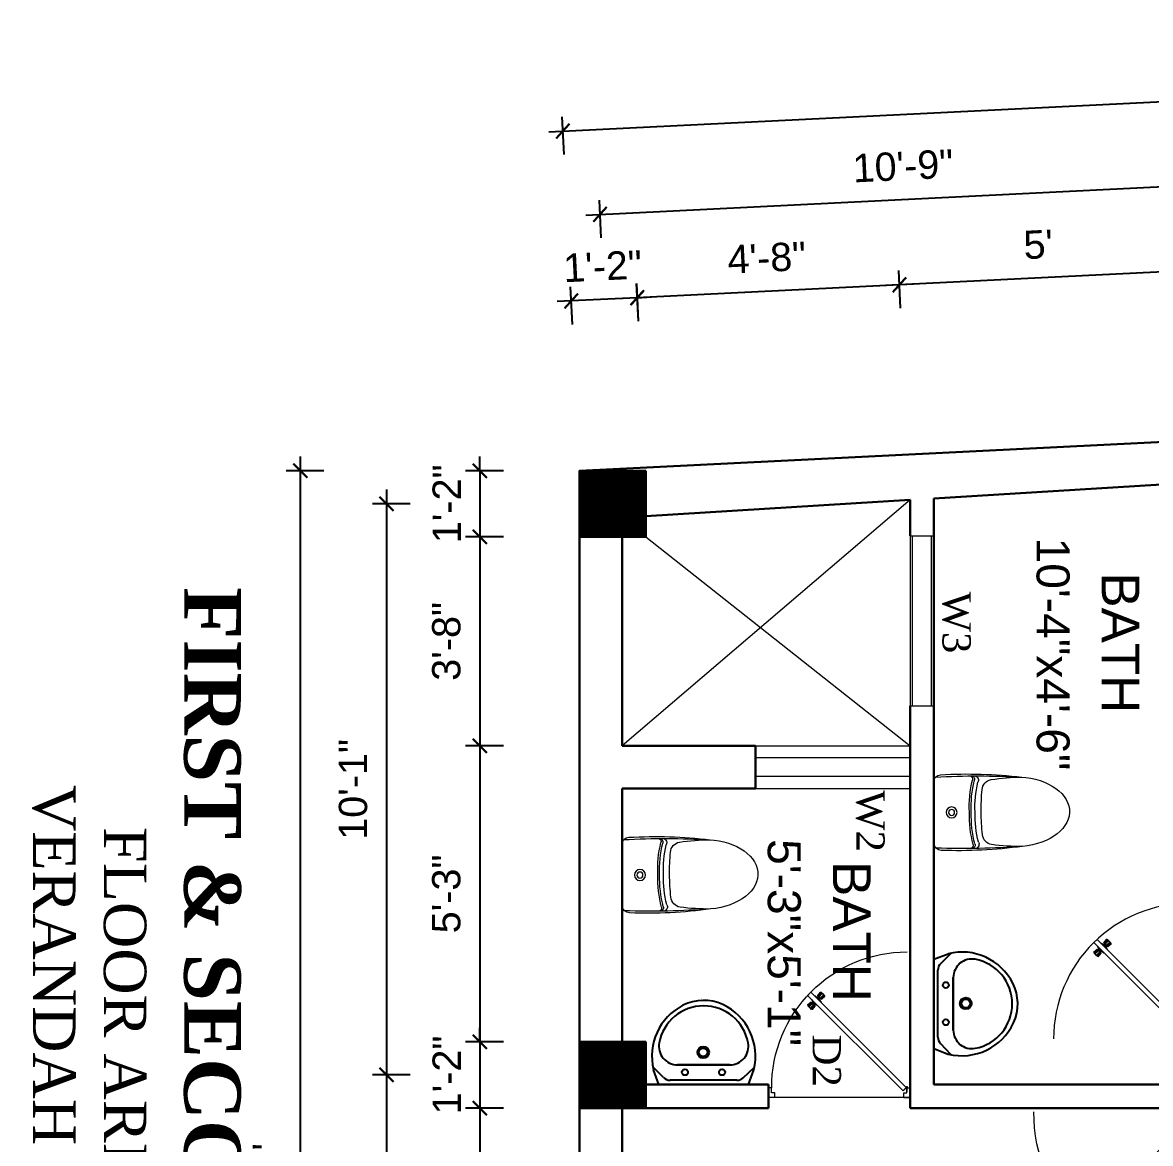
# Model space of a CAD drawing. Header units: inches. Extents: x -4737 to 13205, y 2479 to 13285.
# Drawn here: x -2232.7 to -1993.8, y 11450.1 to 11687.4 of the extents above; entities that cross this region are included whole.
import ezdxf

# ---------------------------------------------------------------- set-up
doc = ezdxf.new("R2010")
doc.units = ezdxf.units.IN
doc.header["$MEASUREMENT"] = 0
for name, color, linetype, lineweight in [('A-FURN', 9, 'Continuous', 5), ('hatch-.09', 8, 'Continuous', 9), ('Label', 7, 'Continuous', 13), ('ns_DIMS', 1, 'Continuous', 0), ('ns_TEXT', 7, 'Continuous', 13), ('PUERTAS', 7, 'Continuous', 9), ('Text', 7, 'Continuous', 13), ('WALL', 12, 'Continuous', 30), ('wall2', 1, 'Continuous', 15), ('windoow', 4, 'Continuous', 5)]:
    doc.layers.add(name, color=color, linetype=linetype, lineweight=lineweight)
doc.layers.add('furniture', color=253, linetype='Continuous')
doc.styles.add('arial 1000', font='arial.ttf')
doc.styles.add('dim', font='arial.ttf', dxfattribs={"height": 7})
doc.styles.get("Standard").update_dxf_attribs({"font": 'arial.ttf'})
doc.dimstyles.new("1-8'", dxfattribs={"dimtxt": 6, "dimasz": 3, "dimexe": 3, "dimexo": 6, "dimgap": 4, "dimtad": 1, "dimdec": 0, "dimzin": 0, "dimdsep": 46, "dimlunit": 4, "dimtxsty": 'arial 1000', "dimblk": 'ARCHTICK', "dimcen": 8, "dimdle": 3, "dimclrt": 7, "dimazin": 0, "dimtfac": 1, "dimtdec": 0, "dimtix": 1, "dimtmove": 2, "dimatfit": 3, "dimfxl": 5, "dimfxlon": 1, "dimarcsym": 0})

# ---------------------------------------------------------------- blocks, each defined once
blk = doc.blocks.new('2ft6in')
at = {"layer": 'PUERTAS', "color": 2}
for p, q in [((0.84, 2.1), (21.02, 22.28)), ((21.71, 21.6), (1.47, 1.37)), ((18.33, 21.76), (18.31, 21.77)), ((21.71, 21.6), (21.02, 22.28)), ((21.18, 18.9), (21.2, 18.89)), ((0, 2), (0, 0)), ((0.6, 2), (0, 2)), ((1.33, 0), (0, 0)), ((0.6, 1.26), (0.6, 2.04)), ((0.67, 1.26), (0.6, 1.26)), ((0.67, 1.26), (0.67, 2.01)), ((0.67, 1), (0.67, 1.26)), ((1.33, 1), (0.67, 1)), ((1.31, 1.53), (0.79, 2.06)), ((1.36, 1.58), (0.81, 2.12)), ((1.36, 1.58), (1.31, 1.53)), ((1.47, 1.37), (1.31, 1.53)), ((1.33, 0), (1.33, 1)), ((28.67, 0), (28.67, 1)), ((28.67, 1), (29.33, 1)), ((28.67, 0), (30, 0)), ((29.33, 1), (29.33, 2)), ((29.33, 2), (30, 2)), ((30, 0), (30, 2))]:
    blk.add_line(p, q, dxfattribs=at)
at = {"layer": 'PUERTAS', "color": 1}
for p, q in [((18.06, 21.44), (18.48, 21.86)), ((18.08, 21.51), (18.45, 21.88)), ((18.11, 21.49), (18.08, 21.51)), ((18.82, 22.25), (18.45, 21.88)), ((18.9, 22.28), (18.48, 21.86)), ((18.84, 22.23), (18.82, 22.25)), ((19.54, 21.59), (18.99, 22.27)), ((19.54, 21.5), (19.18, 21.15)), ((18.74, 20.79), (18.06, 21.34)), ((18.83, 20.8), (19.18, 21.15)), ((18.84, 20.21), (19.1, 20.6)), ((18.85, 20.11), (18.84, 20.12)), ((18.92, 20.89), (18.93, 20.88)), ((19.02, 20.88), (19.24, 21.1)), ((19.12, 20.8), (19.03, 20.89)), ((19.1, 20.7), (19.11, 20.69)), ((19.1, 20.6), (19.1, 20.6)), ((19.11, 20.79), (19.33, 21.01)), ((19.45, 21.31), (19.24, 21.1)), ((19.55, 21.22), (19.33, 21.01)), ((19.45, 21.41), (19.45, 21.41)), ((19.54, 21.22), (19.45, 21.31)), ((19.53, 19.43), (19.54, 19.42)), ((19.64, 21.23), (19.64, 21.23)), ((19.64, 19.42), (20.02, 19.67)), ((19.74, 21.24), (19.73, 21.23)), ((20.12, 21.49), (19.74, 21.24)), ((20.02, 19.67), (20.03, 19.68)), ((20.12, 19.68), (20.12, 19.68)), ((20.21, 19.69), (20.43, 19.9)), ((20.22, 21.48), (20.22, 21.49)), ((20.22, 19.41), (20.57, 19.76)), ((20.22, 19.69), (20.31, 19.6)), ((20.22, 19.32), (20.76, 18.64)), ((20.31, 19.6), (20.52, 19.81)), ((20.31, 19.5), (20.31, 19.5)), ((20.65, 20.12), (20.43, 19.9)), ((20.74, 20.03), (20.52, 19.81)), ((20.93, 20.11), (20.57, 19.76)), ((20.64, 20.11), (20.73, 20.02)), ((20.66, 20.31), (20.65, 20.31)), ((20.65, 20.21), (20.65, 20.22)), ((20.91, 20.7), (20.66, 20.31)), ((20.84, 20.02), (20.83, 20.03)), ((20.91, 20.8), (20.91, 20.79)), ((21.02, 20.12), (21.7, 19.57)), ((21.7, 19.47), (21.28, 19.05)), ((21.67, 19.4), (21.31, 19.03)), ((21.65, 19.42), (21.67, 19.4)), ((20.86, 18.63), (21.28, 19.05)), ((20.91, 18.68), (20.94, 18.66)), ((20.94, 18.66), (21.31, 19.03))]:
    blk.add_line(p, q, dxfattribs=at)
at = {"layer": 'PUERTAS', "color": 8}
for p, q in [((18.95, 20.92), (18.2, 21.58)), ((18.44, 21.9), (18.31, 21.77)), ((19.07, 21.03), (18.34, 21.72)), ((18.44, 21.9), (18.56, 22.02)), ((18.58, 22.01), (18.56, 22.02)), ((19.3, 21.26), (18.61, 22)), ((19.42, 21.38), (18.75, 22.14)), ((19.51, 21.48), (18.88, 22.26)), ((19.55, 21.53), (18.93, 22.3)), ((18.81, 20.78), (18.04, 21.4)), ((18.86, 20.83), (18.08, 21.46)), ((18.91, 20.27), (19.19, 20.69)), ((19.13, 20.8), (19.03, 20.9)), ((19.15, 20.82), (19.05, 20.92)), ((19.09, 20.44), (19.25, 20.76)), ((19.19, 20.87), (19.1, 20.96)), ((19.25, 20.93), (19.16, 21.02)), ((19.28, 20.63), (19.32, 20.83)), ((19.4, 21.08), (19.31, 21.17)), ((19.47, 21.15), (19.38, 21.24)), ((19.43, 20.78), (19.4, 20.9)), ((19.51, 21.19), (19.42, 21.28)), ((19.55, 20.91), (19.43, 20.94)), ((19.53, 21.21), (19.44, 21.3)), ((19.7, 21.06), (19.51, 21.01)), ((19.89, 21.24), (19.58, 21.08)), ((20.07, 21.42), (19.64, 21.15)), ((19.69, 19.49), (20.12, 19.76)), ((19.87, 19.67), (20.18, 19.83)), ((20.06, 19.85), (20.25, 19.9)), ((20.21, 20), (20.33, 19.97)), ((20.21, 19.38), (20.83, 18.61)), ((20.23, 19.7), (20.32, 19.61)), ((20.25, 19.72), (20.34, 19.63)), ((20.25, 19.43), (20.88, 18.65)), ((20.29, 19.76), (20.38, 19.67)), ((20.33, 20.13), (20.36, 20.01)), ((20.34, 19.53), (21, 18.77)), ((20.36, 19.83), (20.45, 19.74)), ((20.48, 20.28), (20.44, 20.08)), ((20.46, 19.64), (21.14, 18.91)), ((20.5, 19.98), (20.6, 19.89)), ((20.67, 20.47), (20.51, 20.15)), ((20.85, 20.64), (20.57, 20.22)), ((20.57, 20.04), (20.66, 19.95)), ((20.61, 20.09), (20.7, 19.99)), ((20.63, 20.11), (20.72, 20.01)), ((20.69, 19.87), (21.42, 19.19)), ((20.81, 19.99), (21.56, 19.33)), ((20.9, 20.08), (21.68, 19.45)), ((20.95, 20.13), (21.72, 19.51)), ((21.32, 19.01), (21.44, 19.14)), ((21.43, 19.15), (21.44, 19.14)), ((21.32, 19.01), (21.2, 18.89)), ((0, 0), (30, 0))]:
    blk.add_line(p, q, dxfattribs=at)
at = {"layer": 'PUERTAS', "color": 2}
for radius in [0.129, 0.0627]:
    blk.add_circle((0.68, 2.14), radius, dxfattribs=at)
at = {"layer": 'PUERTAS', "color": 8}
blk.add_arc((0.68, 2.14), 28.65, 359.7285, 90.0333, dxfattribs=at)
at = {"layer": 'PUERTAS', "color": 1}
for centre, start, end in [((18.94, 22.23), 38.9236, 135), ((19.49, 21.55), 315, 38.9236), ((20.17, 21.44), 45, 135), ((18.78, 20.84), 231.0764, 315), ((18.89, 20.16), 135, 225), ((18.97, 20.93), 225, 315), ((19.16, 20.74), 135, 219.7428), ((19.06, 20.65), 315, 39.7428), ((19.4, 21.36), 315, 45), ((19.59, 19.47), 225, 315), ((19.6, 21.18), 50.2572, 135), ((19.68, 21.28), 230.2572, 315), ((20.07, 19.63), 50.2572, 135), ((20.16, 19.73), 230.2572, 315), ((20.27, 19.36), 135, 218.9236), ((20.35, 19.55), 135, 225), ((20.7, 20.26), 135, 219.7428), ((20.6, 20.17), 315, 39.7428), ((20.78, 19.98), 45, 135), ((20.87, 20.75), 315, 45), ((20.98, 20.07), 51.0764, 135), ((21.65, 19.52), 315, 51.0764), ((20.82, 18.68), 218.9236, 315)]:
    blk.add_arc(centre, 0.0667, start, end, dxfattribs=at)
blk = doc.blocks.new('*U33')
at = {"color": 3, "xscale": -1}
blk.add_blockref('2ft6in', (42, 0), dxfattribs=at)
blk = doc.blocks.new('3ft')
at = {"layer": 'PUERTAS', "color": 2}
for p, q in [((1.01, 2.52), (25.23, 26.74)), ((26.05, 25.92), (25.23, 26.74)), ((26.05, 25.92), (1.77, 1.64)), ((21.99, 26.11), (21.98, 26.13)), ((25.42, 22.68), (25.43, 22.67)), ((0, 2.4), (0, 0)), ((0.72, 2.4), (0, 2.4)), ((0.72, 1.52), (0.72, 2.44)), ((0.8, 1.52), (0.8, 2.41)), ((1.57, 1.84), (0.94, 2.47)), ((1.63, 1.89), (0.97, 2.55)), ((35.2, 1.2), (35.2, 2.4)), ((35.2, 2.4), (36, 2.4)), ((36, 0), (36, 2.4)), ((1.6, 0), (0, 0)), ((0.8, 1.52), (0.72, 1.52)), ((0.8, 1.2), (0.8, 1.52)), ((1.6, 1.2), (0.8, 1.2)), ((1.63, 1.89), (1.57, 1.84)), ((1.77, 1.64), (1.57, 1.84)), ((1.6, 0), (1.6, 1.2)), ((34.4, 0), (34.4, 1.2)), ((34.4, 1.2), (35.2, 1.2)), ((34.4, 0), (36, 0))]:
    blk.add_line(p, q, dxfattribs=at)
at = {"layer": 'PUERTAS', "color": 8}
for p, q in [((22.13, 26.28), (22.27, 26.42)), ((22.29, 26.41), (22.27, 26.42)), ((23.16, 25.52), (22.34, 26.39)), ((23.3, 25.66), (22.5, 26.56)), ((23.41, 25.77), (22.65, 26.71)), ((23.46, 25.83), (22.72, 26.75)), ((22.57, 24.94), (21.65, 25.68)), ((22.63, 24.99), (21.69, 25.75)), ((22.74, 25.1), (21.84, 25.9)), ((22.13, 26.28), (21.98, 26.13)), ((22.88, 25.24), (22.01, 26.06)), ((22.69, 24.32), (23.02, 24.83)), ((22.95, 24.96), (22.84, 25.07)), ((22.98, 24.99), (22.86, 25.1)), ((23.03, 25.04), (22.91, 25.15)), ((22.91, 24.53), (23.1, 24.91)), ((23.11, 25.12), (22.99, 25.23)), ((23.13, 24.76), (23.18, 24.99)), ((23.28, 25.3), (23.17, 25.41)), ((23.36, 25.37), (23.25, 25.49)), ((23.31, 24.94), (23.28, 25.08)), ((23.41, 25.43), (23.3, 25.54)), ((23.46, 25.09), (23.32, 25.13)), ((23.44, 25.45), (23.33, 25.56)), ((23.64, 25.27), (23.41, 25.22)), ((23.87, 25.49), (23.49, 25.3)), ((24.08, 25.71), (23.57, 25.38)), ((24.25, 24), (24.39, 23.97)), ((24.4, 24.15), (24.43, 24.01)), ((24.58, 24.33), (24.52, 24.1)), ((24.6, 23.97), (24.72, 23.86)), ((24.8, 24.56), (24.61, 24.18)), ((25.02, 24.77), (24.68, 24.26)), ((24.68, 24.05), (24.79, 23.94)), ((24.73, 24.1), (24.85, 23.99)), ((24.76, 24.13), (24.87, 24.02)), ((24.97, 23.99), (25.87, 23.2)), ((25.08, 24.1), (26.02, 23.34)), ((25.14, 24.15), (26.06, 23.41)), ((23.63, 23.38), (24.14, 23.72)), ((23.84, 23.6), (24.22, 23.79)), ((24.07, 23.82), (24.3, 23.88)), ((24.25, 23.26), (24.99, 22.34)), ((24.27, 23.64), (24.38, 23.53)), ((24.3, 23.67), (24.41, 23.56)), ((24.3, 23.32), (25.06, 22.38)), ((24.35, 23.72), (24.46, 23.61)), ((24.41, 23.43), (25.2, 22.53)), ((24.43, 23.8), (24.54, 23.69)), ((24.55, 23.57), (25.37, 22.7)), ((24.83, 23.85), (25.7, 23.03)), ((25.58, 22.82), (25.43, 22.67)), ((25.58, 22.82), (25.73, 22.97)), ((25.72, 22.98), (25.73, 22.97)), ((0, 0), (36, 0))]:
    blk.add_line(p, q, dxfattribs=at)
at = {"layer": 'PUERTAS', "color": 1}
for p, q in [((22.58, 26.7), (22.14, 26.26)), ((22.67, 26.73), (22.17, 26.23)), ((22.61, 26.67), (22.58, 26.7)), ((23.45, 25.91), (22.79, 26.73)), ((21.67, 25.73), (22.17, 26.23)), ((22.49, 24.95), (21.67, 25.61)), ((21.7, 25.82), (22.14, 26.26)), ((21.73, 25.79), (21.7, 25.82)), ((22.6, 24.96), (23.02, 25.38)), ((22.61, 24.25), (22.92, 24.72)), ((22.62, 24.13), (22.61, 24.14)), ((22.7, 25.07), (22.71, 25.06)), ((22.82, 25.06), (23.08, 25.32)), ((22.94, 24.95), (22.83, 25.07)), ((22.92, 24.72), (22.92, 24.72)), ((22.93, 24.94), (23.19, 25.21)), ((22.93, 24.84), (22.93, 24.83)), ((23.44, 25.81), (23.02, 25.38)), ((23.34, 25.58), (23.08, 25.32)), ((23.46, 25.47), (23.19, 25.21)), ((23.33, 25.7), (23.34, 25.69)), ((23.45, 25.46), (23.33, 25.57)), ((23.57, 25.47), (23.57, 25.47)), ((24.15, 25.79), (23.68, 25.48)), ((23.68, 25.48), (23.68, 25.48)), ((24.27, 25.78), (24.26, 25.79)), ((24.78, 24.15), (24.51, 23.89)), ((24.89, 24.03), (24.63, 23.77)), ((25.11, 24.14), (24.69, 23.71)), ((24.77, 24.14), (24.88, 24.03)), ((24.79, 24.38), (24.78, 24.37)), ((24.78, 24.26), (24.78, 24.26)), ((25.1, 24.84), (24.79, 24.38)), ((25, 24.03), (25, 24.03)), ((25.09, 24.96), (25.1, 24.95)), ((25.22, 24.14), (26.03, 23.48)), ((23.44, 23.31), (23.45, 23.3)), ((23.56, 23.3), (24.03, 23.61)), ((24.03, 23.61), (24.03, 23.62)), ((24.14, 23.62), (24.14, 23.62)), ((24.25, 23.62), (24.51, 23.89)), ((24.26, 23.29), (24.69, 23.71)), ((24.26, 23.63), (24.37, 23.52)), ((24.26, 23.18), (24.92, 22.37)), ((24.37, 23.52), (24.63, 23.77)), ((24.37, 23.4), (24.37, 23.4)), ((25.04, 22.36), (25.54, 22.86)), ((25.1, 22.42), (25.13, 22.39)), ((25.13, 22.39), (25.57, 22.83)), ((26.04, 23.37), (25.54, 22.86)), ((26.01, 23.27), (25.57, 22.83)), ((25.98, 23.3), (26.01, 23.27))]:
    blk.add_line(p, q, dxfattribs=at)
at = {"layer": 'PUERTAS', "color": 2}
for radius in [0.155, 0.0752]:
    blk.add_circle((0.82, 2.56), radius, dxfattribs=at)
at = {"layer": 'PUERTAS', "color": 8}
blk.add_arc((0.82, 2.56), 34.38, 359.7285, 90.0333, dxfattribs=at)
at = {"layer": 'PUERTAS', "color": 1}
for centre, start, end in [((22.73, 26.68), 38.9236, 135), ((22.54, 25.01), 231.0764, 315), ((22.67, 24.2), 135, 225), ((22.77, 25.12), 225, 315), ((22.99, 24.89), 135, 219.7428), ((22.87, 24.78), 315, 39.7428), ((23.28, 25.63), 315, 45), ((23.39, 25.86), 315, 38.9236), ((23.51, 25.41), 50.2572, 135), ((23.62, 25.53), 230.2572, 315), ((24.2, 25.73), 45, 135), ((24.84, 24.31), 135, 219.7428), ((24.72, 24.21), 315, 39.7428), ((24.94, 23.98), 45, 135), ((25.04, 24.89), 315, 45), ((25.17, 24.08), 51.0764, 135), ((23.51, 23.36), 225, 315), ((24.09, 23.56), 50.2572, 135), ((24.2, 23.68), 230.2572, 315), ((24.32, 23.23), 135, 218.9236), ((24.42, 23.46), 135, 225), ((24.98, 22.42), 218.9236, 315), ((25.98, 23.42), 315, 51.0764)]:
    blk.add_arc(centre, 0.08, start, end, dxfattribs=at)
blk = doc.blocks.new('*U36')
at = {"color": 3}
blk.add_blockref('3ft', (0, 0), dxfattribs=at)
blk = doc.blocks.new('A$C2BC6131C')
at = {"layer": 'A-FURN', "color": 8}
for p in [(0, 163.5), (0, -163.5)]:
    blk.add_line(p, (0, 0), dxfattribs=at)
for radius in [29.6, 16.1]:
    blk.add_circle((95.9, 0), radius, dxfattribs=at)
for centre, radius, start, end in [((40, 163.5), 40, 92.59988, 180), ((197, -4116.4), 4311.6, 86.30057, 92.47118), ((155.1, -2371.3), 2577.4, 82.86641, 92.59988), ((201.9, 176.4), 18.8, 342.35932, 95.93155), ((192.7, 178.4), 18.2, 343.38126, 66.47238), ((217.8, 172), 24.1, 332.20328, 71.94045), ((468.5, -913.5), 1099.7, 89.65189, 98.29697), ((793.4, 23.7), 602, 165.61847, 182.25332), ((793.4, 23.7), 592, 165.61847, 182.25332), ((773.9, 23.7), 552, 165.61847, 182.45753), ((320.7, 115.7), 60, 100.47011, 174.60795), ((1633.1, -8.2), 1378.2, 174.60795, 179.65911), ((1633.1, 8.2), 1378.2, 180.34089, 185.39205), ((793.4, -23.7), 602, 177.74668, 194.38153), ((793.4, -23.7), 592, 177.74668, 194.38153), ((773.9, -23.7), 552, 177.54247, 194.38153), ((320.7, -115.7), 60, 185.39205, 259.52989), ((40, -163.5), 40, 180, 267.40012), ((201.9, -176.4), 18.8, 264.06845, 17.64068), ((192.7, -178.4), 18.2, 293.52762, 16.61874), ((217.8, -172), 24.1, 288.05955, 27.79672), ((468.5, 913.5), 1099.7, 261.70303, 270.34811), ((197, 4116.4), 4311.6, 267.52882, 273.69943), ((155.1, 2371.3), 2577.4, 267.40012, 277.13359)]:
    blk.add_arc(centre, radius, start, end, dxfattribs=at)
blk.add_ellipse((440.7, 0), major_axis=(-289.3, 0), ratio=0.648116, start_param=1.570796, end_param=4.592942, dxfattribs=at)
blk = doc.blocks.new('A$C2C8E2855')
at = {"color": 3}
for p, q in [((49.5, -117.7), (20, -196.2)), ((530.2, -117.7), (49.5, -117.7)), ((52.4, -117.7), (529.2, -117.7)), ((530.2, -117.7), (559.7, -196.2)), ((76.7, -153.7), (18.7, -208.2)), ((110.9, -140.2), (470.9, -140.2)), ((506.5, -155.1), (563.4, -212.8)), ((149.1, -222.9), (431, -222.9)), ((431, -222.9), (149.1, -222.9))]:
    blk.add_line(p, q, dxfattribs=at)
for centre, radius in [((190.8, -182.7), 16.3), ((390.8, -182.7), 16.3), ((292.2, -290.1), 31.6), ((292.2, -290.1), 23)]:
    blk.add_circle(centre, radius, dxfattribs=at)
for centre, radius, start, end in [((110.9, -190.2), 50, 90, 133.18096), ((470.9, -190.2), 50, 44.56072, 90), ((318.3, -269.6), 307.1, 166.17513, 244.72963), ((149.1, -322.9), 100, 90, 190.56023), ((261.4, -269.6), 307.1, 297.06391, 13.82487), ((431, -322.9), 100, 349.43977, 90), ((290.1, -296.6), 243.4, 190.56023, 349.43977), ((289.7, -319.1), 250.2, 245.80711, 296.46282), ((318.3, -269.6), 307.1, 266.58899, 266.59358)]:
    blk.add_arc(centre, radius, start, end, dxfattribs=at)
at = {"color": 3, "width": 0.8, "flags": 9}
for tag in ['XSIZE', 'YSIZE']:
    blk.add_attdef(tag, (289.9, -117.7), '', height=0.5, dxfattribs=at)
blk = doc.blocks.new('*U32')
at = {"color": 3}
blk.add_blockref('2ft6in', (0, 0), dxfattribs=at)
blk = doc.blocks.new('_ArchTick')
at = {"color": 0, "const_width": 0.15}
blk.add_lwpolyline([(-0.5, -0.5), (0.5, 0.5)], dxfattribs=at)
blk = doc.blocks.new('*D916')
at = {"layer": 'Defpoints', "color": 0, "transparency": 16777216}
for p in [(-2114.67, 11592.54), (-2135.81, 11578.54), (-2114.67, 11578.54)]:
    blk.add_point(p, dxfattribs=at)
at = {"layer": 'ns_DIMS', "color": 0, "lineweight": -2, "transparency": 16777216}
for p, q in [((-2135.81, 11592.54), (-2135.81, 11595.54)), ((-2130.81, 11592.54), (-2138.81, 11592.54)), ((-2135.81, 11592.54), (-2135.81, 11578.54)), ((-2130.81, 11578.54), (-2138.81, 11578.54)), ((-2135.81, 11578.54), (-2135.81, 11575.54))]:
    blk.add_line(p, q, dxfattribs=at)
at = {"layer": 'ns_DIMS', "color": 0, "lineweight": -2, "transparency": 16777216, "xscale": 3, "yscale": 3, "zscale": 3}
for p, rotation in [((-2135.81, 11592.54), 270), ((-2135.81, 11578.54), 90)]:
    blk.add_blockref('_ArchTick', p, dxfattribs=dict(at, rotation=rotation))
at = {"layer": 'ns_DIMS', "color": 7, "transparency": 16777216, "insert": (-2142.83, 11585.54), "char_height": 6, "attachment_point": 5, "rotation": 90, "style": 'arial 1000'}
blk.add_mtext('1\'-2"', dxfattribs=at)
blk = doc.blocks.new('*D917')
at = {"layer": 'Defpoints', "color": 0, "transparency": 16777216}
for p in [(-2114.67, 11578.54), (-2135.81, 11534.3), (-2114.67, 11534.3)]:
    blk.add_point(p, dxfattribs=at)
at = {"layer": 'ns_DIMS', "color": 0, "lineweight": -2, "transparency": 16777216}
for p, q in [((-2135.81, 11581.54), (-2135.81, 11531.3)), ((-2130.81, 11578.54), (-2138.81, 11578.54)), ((-2130.81, 11534.3), (-2138.81, 11534.3))]:
    blk.add_line(p, q, dxfattribs=at)
at = {"layer": 'ns_DIMS', "color": 0, "lineweight": -2, "transparency": 16777216, "xscale": 3, "yscale": 3, "zscale": 3}
for p, rotation in [((-2135.81, 11578.54), 90), ((-2135.81, 11534.3), 270)]:
    blk.add_blockref('_ArchTick', p, dxfattribs=dict(at, rotation=rotation))
at = {"layer": 'ns_DIMS', "color": 7, "transparency": 16777216, "insert": (-2142.88, 11556.42), "char_height": 6, "attachment_point": 5, "rotation": 90, "style": 'arial 1000'}
blk.add_mtext('3\'-8"', dxfattribs=at)
blk = doc.blocks.new('*D918')
at = {"layer": 'Defpoints', "color": 0, "transparency": 16777216}
for p in [(-2114.67, 11534.3), (-2135.81, 11471.63), (-2114.67, 11471.63)]:
    blk.add_point(p, dxfattribs=at)
at = {"layer": 'ns_DIMS', "color": 0, "lineweight": -2, "transparency": 16777216}
for p, q in [((-2135.81, 11537.3), (-2135.81, 11468.63)), ((-2130.81, 11534.3), (-2138.81, 11534.3)), ((-2130.81, 11471.63), (-2138.81, 11471.63))]:
    blk.add_line(p, q, dxfattribs=at)
at = {"layer": 'ns_DIMS', "color": 0, "lineweight": -2, "transparency": 16777216, "xscale": 3, "yscale": 3, "zscale": 3}
for p, rotation in [((-2135.81, 11534.3), 90), ((-2135.81, 11471.63), 270)]:
    blk.add_blockref('_ArchTick', p, dxfattribs=dict(at, rotation=rotation))
at = {"layer": 'ns_DIMS', "color": 7, "transparency": 16777216, "insert": (-2142.88, 11502.96), "char_height": 6, "attachment_point": 5, "rotation": 90, "style": 'arial 1000'}
blk.add_mtext('5\'-3"', dxfattribs=at)
blk = doc.blocks.new('*D919')
at = {"layer": 'Defpoints', "color": 0, "transparency": 16777216}
for p in [(-2114.67, 11471.63), (-2135.81, 11457.63), (-2114.67, 11457.63)]:
    blk.add_point(p, dxfattribs=at)
at = {"layer": 'ns_DIMS', "color": 0, "lineweight": -2, "transparency": 16777216}
for p, q in [((-2135.81, 11471.63), (-2135.81, 11474.63)), ((-2130.81, 11471.63), (-2138.81, 11471.63)), ((-2135.81, 11471.63), (-2135.81, 11457.63)), ((-2130.81, 11457.63), (-2138.81, 11457.63)), ((-2135.81, 11457.63), (-2135.81, 11454.63))]:
    blk.add_line(p, q, dxfattribs=at)
at = {"layer": 'ns_DIMS', "color": 0, "lineweight": -2, "transparency": 16777216, "xscale": 3, "yscale": 3, "zscale": 3}
for p, rotation in [((-2135.81, 11471.63), 270), ((-2135.81, 11457.63), 90)]:
    blk.add_blockref('_ArchTick', p, dxfattribs=dict(at, rotation=rotation))
at = {"layer": 'ns_DIMS', "color": 7, "transparency": 16777216, "insert": (-2142.83, 11464.63), "char_height": 6, "attachment_point": 5, "rotation": 90, "style": 'arial 1000'}
blk.add_mtext('1\'-2"', dxfattribs=at)
blk = doc.blocks.new('*D920')
at = {"layer": 'Defpoints', "color": 0, "transparency": 16777216}
for p in [(-2114.67, 11457.63), (-2135.81, 11295.77), (-2114.67, 11295.77)]:
    blk.add_point(p, dxfattribs=at)
at = {"layer": 'ns_DIMS', "color": 0, "lineweight": -2, "transparency": 16777216}
for p, q in [((-2135.81, 11460.63), (-2135.81, 11292.77)), ((-2130.81, 11457.63), (-2138.81, 11457.63)), ((-2130.81, 11295.77), (-2138.81, 11295.77))]:
    blk.add_line(p, q, dxfattribs=at)
at = {"layer": 'ns_DIMS', "color": 0, "lineweight": -2, "transparency": 16777216, "xscale": 3, "yscale": 3, "zscale": 3}
for p, rotation in [((-2135.81, 11457.63), 90), ((-2135.81, 11295.77), 270)]:
    blk.add_blockref('_ArchTick', p, dxfattribs=dict(at, rotation=rotation))
at = {"layer": 'ns_DIMS', "color": 7, "transparency": 16777216, "insert": (-2142.88, 11376.7), "char_height": 6, "attachment_point": 5, "rotation": 90, "style": 'arial 1000'}
blk.add_mtext('13\'-6"', dxfattribs=at)
blk = doc.blocks.new('*D922')
at = {"layer": 'Defpoints', "color": 0, "transparency": 16777216}
for p in [(-2114.67, 11585.54), (-2155.57, 11464.63), (-2114.67, 11464.63)]:
    blk.add_point(p, dxfattribs=at)
at = {"layer": 'ns_DIMS', "color": 0, "lineweight": -2, "transparency": 16777216}
for p, q in [((-2155.57, 11588.54), (-2155.57, 11461.63)), ((-2150.57, 11585.54), (-2158.57, 11585.54)), ((-2150.57, 11464.63), (-2158.57, 11464.63))]:
    blk.add_line(p, q, dxfattribs=at)
at = {"layer": 'ns_DIMS', "color": 0, "lineweight": -2, "transparency": 16777216, "xscale": 3, "yscale": 3, "zscale": 3}
for p, rotation in [((-2155.57, 11585.54), 90), ((-2155.57, 11464.63), 270)]:
    blk.add_blockref('_ArchTick', p, dxfattribs=dict(at, rotation=rotation))
at = {"layer": 'ns_DIMS', "color": 7, "transparency": 16777216, "insert": (-2162.63, 11525.08), "char_height": 6, "attachment_point": 5, "rotation": 90, "style": 'arial 1000'}
blk.add_mtext('10\'-1"', dxfattribs=at)
blk = doc.blocks.new('*D923')
at = {"layer": 'Defpoints', "color": 0, "transparency": 16777216}
for p in [(-2114.67, 11464.63), (-2155.57, 11287.09), (-2114.67, 11287.09)]:
    blk.add_point(p, dxfattribs=at)
at = {"layer": 'ns_DIMS', "color": 0, "lineweight": -2, "transparency": 16777216}
for p, q in [((-2155.57, 11467.63), (-2155.57, 11284.09)), ((-2150.57, 11464.63), (-2158.57, 11464.63)), ((-2150.57, 11287.09), (-2158.57, 11287.09))]:
    blk.add_line(p, q, dxfattribs=at)
at = {"layer": 'ns_DIMS', "color": 0, "lineweight": -2, "transparency": 16777216, "xscale": 3, "yscale": 3, "zscale": 3}
for p, rotation in [((-2155.57, 11464.63), 90), ((-2155.57, 11287.09), 270)]:
    blk.add_blockref('_ArchTick', p, dxfattribs=dict(at, rotation=rotation))
at = {"layer": 'ns_DIMS', "color": 7, "transparency": 16777216, "insert": (-2162.63, 11375.86), "char_height": 6, "attachment_point": 5, "rotation": 90, "style": 'arial 1000'}
blk.add_mtext('14\'-10"', dxfattribs=at)
blk = doc.blocks.new('*D924')
at = {"layer": 'Defpoints', "color": 0, "transparency": 16777216}
for p in [(-2114.67, 11592.54), (-2173.83, 11281.77), (-2114.67, 11281.77)]:
    blk.add_point(p, dxfattribs=at)
at = {"layer": 'ns_DIMS', "color": 0, "lineweight": -2, "transparency": 16777216}
for p, q in [((-2173.83, 11595.54), (-2173.83, 11278.77)), ((-2168.83, 11592.54), (-2176.83, 11592.54)), ((-2168.83, 11281.77), (-2176.83, 11281.77))]:
    blk.add_line(p, q, dxfattribs=at)
at = {"layer": 'ns_DIMS', "color": 0, "lineweight": -2, "transparency": 16777216, "xscale": 3, "yscale": 3, "zscale": 3}
for p, rotation in [((-2173.83, 11592.54), 90), ((-2173.83, 11281.77), 270)]:
    blk.add_blockref('_ArchTick', p, dxfattribs=dict(at, rotation=rotation))
at = {"layer": 'ns_DIMS', "color": 7, "transparency": 16777216, "insert": (-2180.89, 11437.15), "char_height": 6, "attachment_point": 5, "rotation": 90, "style": 'arial 1000'}
blk.add_mtext('25\'-11"', dxfattribs=at)
blk = doc.blocks.new('*D949')
at = {"layer": 'Defpoints', "color": 0, "transparency": 16777216}
for p in [(-2046.93, 11631.92), (-1985.67, 11598.89), (-2044.68, 11586.38)]:
    blk.add_point(p, dxfattribs=at)
at = {"layer": 'ns_DIMS', "color": 0, "lineweight": -2, "transparency": 16777216}
for p, q in [((-1987.2, 11629.86), (-1987.59, 11637.85)), ((-1984.45, 11635), (-2049.92, 11631.77)), ((-2046.68, 11626.93), (-2047.07, 11634.92))]:
    blk.add_line(p, q, dxfattribs=at)
at = {"layer": 'ns_DIMS', "color": 0, "lineweight": -2, "transparency": 16777216, "xscale": 3, "yscale": 3, "zscale": 3}
for p, rotation in [((-1987.44, 11634.85), 2.820296018643447), ((-2046.93, 11631.92), 182.8202960186434)]:
    blk.add_blockref('_ArchTick', p, dxfattribs=dict(at, rotation=rotation))
at = {"layer": 'ns_DIMS', "color": 7, "transparency": 16777216, "insert": (-2017.53, 11640.43), "char_height": 6, "attachment_point": 5, "rotation": 2.8203, "style": 'arial 1000'}
blk.add_mtext("5'", dxfattribs=at)
blk = doc.blocks.new('*D950')
at = {"layer": 'Defpoints', "color": 0, "transparency": 16777216}
for p in [(-2116.44, 11628.49), (-2114.67, 11592.54), (-2100.67, 11592.54)]:
    blk.add_point(p, dxfattribs=at)
at = {"layer": 'ns_DIMS', "color": 0, "lineweight": -2, "transparency": 16777216}
for p, q in [((-2116.2, 11623.5), (-2116.59, 11631.49)), ((-2102.23, 11624.19), (-2102.63, 11632.18)), ((-2116.44, 11628.49), (-2119.44, 11628.35)), ((-2102.48, 11629.18), (-2116.44, 11628.49)), ((-2102.48, 11629.18), (-2099.48, 11629.33))]:
    blk.add_line(p, q, dxfattribs=at)
at = {"layer": 'ns_DIMS', "color": 0, "lineweight": -2, "transparency": 16777216, "xscale": 3, "yscale": 3, "zscale": 3}
for p, rotation in [((-2102.48, 11629.18), 182.8202960186434), ((-2116.44, 11628.49), 2.820296018643409)]:
    blk.add_blockref('_ArchTick', p, dxfattribs=dict(at, rotation=rotation))
at = {"layer": 'ns_DIMS', "color": 7, "transparency": 16777216, "insert": (-2109.81, 11635.84), "char_height": 6, "attachment_point": 5, "rotation": 2.8203, "style": 'arial 1000'}
blk.add_mtext('1\'-2"', dxfattribs=at)
blk = doc.blocks.new('*D951')
at = {"layer": 'Defpoints', "color": 0, "transparency": 16777216}
for p in [(-2102.44, 11629.18), (-2100.67, 11593.23), (-2044.68, 11586.38)]:
    blk.add_point(p, dxfattribs=at)
at = {"layer": 'ns_DIMS', "color": 0, "lineweight": -2, "transparency": 16777216}
for p, q in [((-2046.68, 11626.93), (-2047.07, 11634.92)), ((-2043.93, 11632.07), (-2105.44, 11629.04)), ((-2102.2, 11624.19), (-2102.59, 11632.18))]:
    blk.add_line(p, q, dxfattribs=at)
at = {"layer": 'ns_DIMS', "color": 0, "lineweight": -2, "transparency": 16777216, "xscale": 3, "yscale": 3, "zscale": 3}
for p, rotation in [((-2046.93, 11631.92), 2.820296018643447), ((-2102.44, 11629.18), 182.8202960186434)]:
    blk.add_blockref('_ArchTick', p, dxfattribs=dict(at, rotation=rotation))
at = {"layer": 'ns_DIMS', "color": 7, "transparency": 16777216, "insert": (-2075.03, 11637.61), "char_height": 6, "attachment_point": 5, "rotation": 2.8203, "style": 'arial 1000'}
blk.add_mtext('4\'-8"', dxfattribs=at)
blk = doc.blocks.new('*D952')
at = {"layer": 'Defpoints', "color": 0, "transparency": 16777216}
for p in [(-1981.35, 11653.17), (-1978.67, 11598.89), (-2107.67, 11592.54)]:
    blk.add_point(p, dxfattribs=at)
at = {"layer": 'ns_DIMS', "color": 0, "lineweight": -2, "transparency": 16777216}
for p, q in [((-1981.1, 11648.18), (-1981.49, 11656.17)), ((-2113.34, 11646.67), (-1978.35, 11653.32)), ((-2110.1, 11641.82), (-2110.49, 11649.81))]:
    blk.add_line(p, q, dxfattribs=at)
at = {"layer": 'ns_DIMS', "color": 0, "lineweight": -2, "transparency": 16777216, "xscale": 3, "yscale": 3, "zscale": 3}
for p, rotation in [((-1981.35, 11653.17), 2.820296018637429), ((-2110.35, 11646.82), 182.8202960186374)]:
    blk.add_blockref('_ArchTick', p, dxfattribs=dict(at, rotation=rotation))
at = {"layer": 'ns_DIMS', "color": 7, "transparency": 16777216, "insert": (-2046.19, 11657.05), "char_height": 6, "attachment_point": 5, "rotation": 2.8203, "style": 'arial 1000'}
blk.add_mtext('10\'-9"', dxfattribs=at)
blk = doc.blocks.new('*D953')
at = {"layer": 'Defpoints', "color": 0, "transparency": 16777216}
for p in [(-1712.71, 11684.43), (-1709.16, 11612.51), (-2114.67, 11592.54)]:
    blk.add_point(p, dxfattribs=at)
at = {"layer": 'ns_DIMS', "color": 0, "lineweight": -2, "transparency": 16777216}
for p, q in [((-1712.46, 11679.43), (-1712.86, 11687.42)), ((-2121.21, 11664.3), (-1709.71, 11684.58)), ((-2117.97, 11659.46), (-2118.36, 11667.45))]:
    blk.add_line(p, q, dxfattribs=at)
at = {"layer": 'ns_DIMS', "color": 0, "lineweight": -2, "transparency": 16777216, "xscale": 3, "yscale": 3, "zscale": 3}
for p, rotation in [((-1712.71, 11684.43), 2.820296018637913), ((-2118.22, 11664.45), 182.8202960186379)]:
    blk.add_blockref('_ArchTick', p, dxfattribs=dict(at, rotation=rotation))
at = {"layer": 'ns_DIMS', "color": 7, "transparency": 16777216, "insert": (-1915.81, 11681.5), "char_height": 6, "attachment_point": 5, "rotation": 2.8203, "style": 'arial 1000'}
blk.add_mtext('33\'-10"', dxfattribs=at)

msp = doc.modelspace()

# ---------------------------------------------------------------- hatches: boundary and pattern name
at = {"layer": 'hatch-.09'}
h = msp.add_hatch(dxfattribs=at)
h.set_pattern_fill('ANSI31', color=256, angle=-90)
h.set_pattern_definition([(315, (-2390.81193, 27024.92707), (0.0883883476, 0.0883883476), [])])
h.paths.add_polyline_path([(-2100.67, 11578.54), (-2100.67, 11592.54), (-2114.67, 11592.54), (-2114.67, 11578.54)])
h = msp.add_hatch(dxfattribs=at)
h.set_pattern_fill('ANSI31', color=256, angle=-90)
h.set_pattern_definition([(315, (-2390.81193, 26904.01982), (0.0883883476, 0.0883883476), [])])
h.paths.add_polyline_path([(-2100.67, 11457.63), (-2100.67, 11471.63), (-2114.67, 11471.63), (-2114.67, 11457.63)])

# ---------------------------------------------------------------- linework, layer by layer
at = {"layer": 'WALL'}
for p, q in [((-1974.67, 11599.43), (-2114.67, 11592.54)), ((-2114.67, 11592.54), (-2114.67, 11287.09)), ((-1974.2, 11590.69), (-2039.67, 11586.69)), ((-2044.68, 11586.38), (-2100.67, 11582.96)), ((-2044.68, 11586.38), (-2044.67, 11578.77)), ((-2039.67, 11586.69), (-2039.67, 11578.77)), ((-2039.67, 11501.65), (-2039.67, 11585.68)), ((-2105.67, 11578.54), (-2105.67, 11534.3)), ((-2044.67, 11542.77), (-2044.67, 11534.3)), ((-2039.67, 11542.77), (-2039.67, 11462.63)), ((-2077.45, 11534.3), (-2105.67, 11534.3)), ((-2077.45, 11534.3), (-2077.45, 11525.3)), ((-2044.67, 11534.3), (-2044.67, 11457.63)), ((-2077.45, 11525.3), (-2105.67, 11525.3)), ((-2105.67, 11525.3), (-2105.67, 11471.63)), ((-2105.67, 11525.27), (-2105.67, 11471.63)), ((-2074.67, 11462.63), (-2100.67, 11462.63)), ((-2074.67, 11457.63), (-2074.67, 11462.63)), ((-2039.67, 11462.63), (-1985.67, 11462.63)), ((-2105.67, 11459.88), (-2105.67, 11295.77)), ((-2105.67, 11459.88), (-2105.67, 11295.77)), ((-2074.67, 11457.63), (-2100.67, 11457.63)), ((-2044.67, 11457.63), (-1985.67, 11457.63))]:
    msp.add_line(p, q, dxfattribs=at)
for points in [[(-2100.67, 11592.54), (-2100.67, 11578.54), (-2114.67, 11578.54), (-2114.67, 11592.54)], [(-2100.67, 11471.63), (-2100.67, 11457.63), (-2114.67, 11457.63), (-2114.67, 11471.63)]]:
    msp.add_lwpolyline(points, close=True, dxfattribs=at)
at = {"layer": 'wall2'}
for p, q in [((-2044.69, 11586.38), (-2105.67, 11534.3)), ((-2100.67, 11578.54), (-2044.67, 11534.3)), ((-2044.67, 11578.77), (-2039.67, 11578.77)), ((-2044.67, 11578.77), (-2044.67, 11542.77)), ((-2044.17, 11542.77), (-2044.17, 11578.77)), ((-2039.67, 11578.77), (-2039.67, 11542.77)), ((-2044.67, 11542.77), (-2039.67, 11542.77)), ((-2114.67, 11534.3), (-2114.67, 11534.3)), ((-2077.45, 11534.3), (-2044.67, 11534.3)), ((-2077.45, 11525.3), (-2044.67, 11525.3))]:
    msp.add_line(p, q, dxfattribs=at)
at = {"layer": 'windoow'}
for p, q in [((-2044.17, 11542.77), (-2044.17, 11578.77)), ((-2040.17, 11542.77), (-2040.17, 11578.77)), ((-2044.67, 11531.8), (-2077.45, 11531.8)), ((-2044.67, 11527.8), (-2077.45, 11527.8))]:
    msp.add_line(p, q, dxfattribs=at)

# ---------------------------------------------------------------- block references
at = {"layer": 'furniture'}
for name, p, xscale, yscale, zscale, rotation in [('A$C2BC6131C', (-2039.67, 11520.17), -0.03937007859349251, 0.03937007859349251, 0.03937007859349251, 180.5436105356555), ('A$C2BC6131C', (-2105.67, 11506.92), -0.03937007859349251, 0.03937007859349251, 0.03937007859349251, 180.5436105356555), ('A$C2C8E2855', (-2044.31, 11468.27), 0.03937007870990783, 0.03937007870990783, 0.03937007870990783, 89.99999999999999), ('A$C2C8E2855', (-2076.99, 11458), 0.03937007870990783, 0.03937007870990783, 0.03937007870990783, 180)]:
    msp.add_blockref(name, p, dxfattribs=dict(at, xscale=xscale, yscale=yscale, zscale=zscale, rotation=rotation))
at = {"layer": 'WALL', "xscale": -1, "rotation": 90}
for name, p in [('*U33', (-1983.49, 11513.63)), ('*U36', (-1981.54, 11457.63))]:
    msp.add_blockref(name, p, dxfattribs=at)
at = {"layer": 'WALL', "xscale": -1}
msp.add_blockref('*U32', (-2044.67, 11459.88), dxfattribs=at)

# ---------------------------------------------------------------- texts
at = {"layer": 'Label', "color": 5, "linetype": 'ByBlock', "char_height": 8, "width": 88.4068, "attachment_point": 2, "rotation": 270, "style": 'dim'}
for insert in [(-1996.1, 11556.11), (-2053.03, 11495)]:
    msp.add_mtext('BATH', dxfattribs=dict(at, insert=insert))
at = {"layer": 'ns_TEXT', "attachment_point": 1, "rotation": 270}
for s, width, heights, insert, char_height in [('\\pi53.25615;{\\fTimes New Roman|b1|i0|c0|p18;\\H0.83333x;FIRST & SECOND FLOOR PLAN\\fTimes New Roman|b0|i0|c0|p18;\\H1.2x;\\P\\pi104.04778;\\H0.625x;FLOOR AREA: 807.87 SQ.FT.\\P\\pi95.14514;VERANDAH AREA: 25.8 SQ.FT.}', 376.0257, [72.58], (-2186.42, 11621.18), 14.4), ('\\pi4.90032;{\\fTimes New Roman|b0|i0|c0|p18;W3}', 21.7401, [4.46], (-2031.82, 11571.87), 6), ('\\pi4.71647;{\\fTimes New Roman|b0|i0|c0|p18;W2}', 21.7401, [4.46], (-2050.06, 11529.64), 6), ('\\pi5.71575;{\\fTimes New Roman|b0|i0|c0|p18;D2}', 21.7401, [4.46], (-2059.32, 11478.9), 6)]:
    msp.add_mtext_dynamic_manual_height_columns(s, width=width, gutter_width=72, heights=heights, dxfattribs=dict(at, insert=insert, char_height=char_height))
at = {"layer": 'Text', "char_height": 7, "width": 440.957, "attachment_point": 2, "rotation": 270}
for s, insert in [('10\'-4"x4\'-6"', (-2010.9, 11553.76)), ('5\'-3"x5\'-1"', (-2067.83, 11492.65))]:
    msp.add_mtext(s, dxfattribs=dict(at, insert=insert))

# ---------------------------------------------------------------- dimensions: what is measured, and where the dimension line sits
at = {"layer": 'ns_DIMS'}
for p1, p2, distance, picture, middle in [((-2114.67, 11592.54), (-1709.16, 11612.51), 72, '*D953', (-1915.81, 11681.5)), ((-2107.67, 11592.54), (-1978.67, 11598.89), 54.34, '*D952', (-2046.19, 11657.05))]:
    dim = msp.add_aligned_dim(p1=p1, p2=p2, distance=distance, dimstyle="1-8'", dxfattribs=at)
    dim.commit()
    dim.dimension.update_dxf_attribs({"geometry": picture, "text_midpoint": middle})
for base, p1, p2, angle, picture, middle in [((-2046.93, 11631.92), (-1985.67, 11598.89), (-2044.68, 11586.38), 2.8203, '*D949', (-2017.53, 11640.43)), ((-2102.44, 11629.18), (-2044.68, 11586.38), (-2100.67, 11593.23), 2.8203, '*D951', (-2075.03, 11637.61)), ((-2116.44, 11628.49), (-2100.67, 11592.54), (-2114.67, 11592.54), 2.8203, '*D950', (-2109.81, 11635.84)), ((-2173.83, 11281.77), (-2114.67, 11592.54), (-2114.67, 11281.77), 270, '*D924', (-2180.89, 11437.15)), ((-2135.81, 11578.54), (-2114.67, 11592.54), (-2114.67, 11578.54), 270, '*D916', (-2142.83, 11585.54)), ((-2155.57, 11464.63), (-2114.67, 11585.54), (-2114.67, 11464.63), 270, '*D922', (-2162.63, 11525.08)), ((-2135.81, 11534.3), (-2114.67, 11578.54), (-2114.67, 11534.3), 270, '*D917', (-2142.88, 11556.42)), ((-2135.81, 11471.63), (-2114.67, 11534.3), (-2114.67, 11471.63), 270, '*D918', (-2142.88, 11502.96)), ((-2135.81, 11457.63), (-2114.67, 11471.63), (-2114.67, 11457.63), 270, '*D919', (-2142.83, 11464.63)), ((-2155.57, 11287.09), (-2114.67, 11464.63), (-2114.67, 11287.09), 270, '*D923', (-2162.63, 11375.86)), ((-2135.81, 11295.77), (-2114.67, 11457.63), (-2114.67, 11295.77), 270, '*D920', (-2142.88, 11376.7))]:
    dim = msp.add_linear_dim(base=base, p1=p1, p2=p2, angle=angle, dimstyle="1-8'", dxfattribs=at)
    dim.commit()
    dim.dimension.update_dxf_attribs({"geometry": picture, "text_midpoint": middle})

doc.saveas('drawing.dxf')
